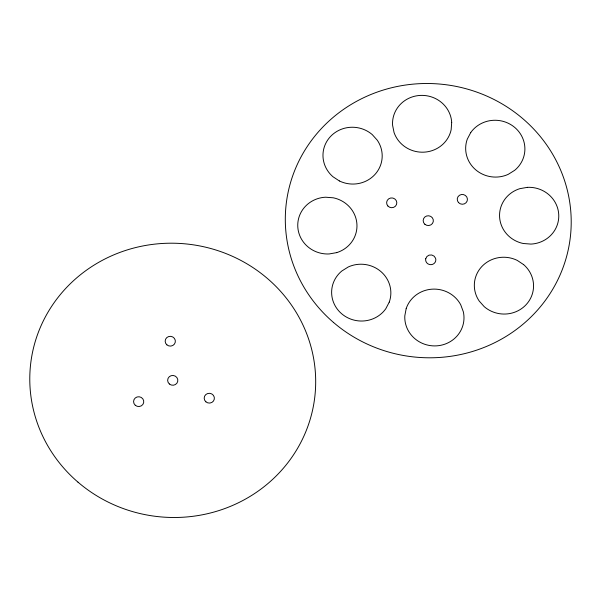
<?xml version="1.0" encoding="UTF-8"?>
<svg xmlns="http://www.w3.org/2000/svg" width="601" height="601" viewBox="0 0 601 601"><rect width="100%" height="100%" fill="white"/><g stroke="black" fill="none" stroke-linecap="round" stroke-linejoin="round"><path stroke-width="0.9" d="M425.733 258.761L425.636 260.03A5.108 4.898 6.6 0 0 431.045 264.673A5.108 4.898 6.6 0 0 435.83 259.534L435.575 258.28A5.108 4.898 6.6 0 0 425.733 258.761M451.697 122.349L451.148 129.741A29.629 28.39 6.6 0 1 423.93 152.166A29.629 28.39 6.6 0 1 394.053 132.528L392.581 125.233A29.629 28.39 6.6 0 1 420.347 95.416A29.629 28.39 6.6 0 1 451.697 122.349M406.178 308.591L404.804 315.878A29.629 28.39 6.6 0 0 436.844 345.838A29.629 28.39 6.6 0 0 463.318 311.739L460.704 304.737A29.629 28.39 6.6 0 0 431.924 289.179A29.629 28.39 6.6 0 0 406.178 308.591M470.741 132.543L467.285 139.147A29.629 28.39 6.6 0 0 475.646 169.76A29.629 28.39 6.6 0 0 508.251 174.335L514.696 170.301A29.629 28.39 6.6 0 0 514.914 127.585A29.629 28.39 6.6 0 0 470.741 132.543M389.238 302.153L385.782 308.756A29.629 28.39 6.6 0 1 341.608 313.714A29.629 28.39 6.6 0 1 341.826 270.998L348.272 266.964A29.629 28.39 6.6 0 1 380.876 271.539A29.629 28.39 6.6 0 1 389.238 302.153M527.37 187.347L519.782 188.684A29.629 28.39 6.6 0 0 499.604 217.164A29.629 28.39 6.6 0 0 523.246 243.495L530.953 244.089A29.629 28.39 6.6 0 0 558.72 214.272A29.629 28.39 6.6 0 0 527.37 187.347M336.74 252.615L329.153 253.953A29.629 28.39 6.6 0 1 297.803 227.028A29.629 28.39 6.6 0 1 325.562 197.211L333.277 197.804A29.629 28.39 6.6 0 1 356.919 224.135A29.629 28.39 6.6 0 1 336.74 252.615M339.355 180.946L332.954 176.732A29.629 28.39 6.6 0 1 330.415 136.607A29.629 28.39 6.6 0 1 372.214 134.564L377.285 140.213A29.629 28.39 6.6 0 1 374.754 174.688A29.629 28.39 6.6 0 1 339.355 180.946M523.644 264.628L517.251 260.398A29.629 28.39 6.6 0 0 481.837 266.536A29.629 28.39 6.6 0 0 479.185 301.003L484.233 306.668A29.629 28.39 6.6 0 0 526.04 304.76A29.629 28.39 6.6 0 0 523.644 264.628M333.487 322.436A143.03 137.066 6.6 0 0 568.328 249.362A143.03 137.066 6.6 0 0 382.965 90.15A143.03 137.066 6.6 0 0 333.487 322.436M424.877 224.286A5.108 4.898 6.6 0 0 433.261 221.671A5.108 4.898 6.6 0 0 426.642 215.992A5.108 4.898 6.6 0 0 424.877 224.286M458.473 202.529A5.108 4.898 6.6 0 0 467.157 200.997A5.108 4.898 6.6 0 0 461.358 194.536A5.108 4.898 6.6 0 0 458.473 202.529M387.863 205.985A5.108 4.898 6.6 0 0 396.54 204.453A5.108 4.898 6.6 0 0 390.748 197.992A5.108 4.898 6.6 0 0 387.863 205.985M77.965 482.137A143.03 137.066 6.6 0 0 312.805 409.063A143.03 137.066 6.6 0 0 127.442 249.851A143.03 137.066 6.6 0 0 77.965 482.137M169.354 383.986A5.108 4.898 6.6 0 0 177.738 381.38A5.108 4.898 6.6 0 0 171.12 375.693A5.108 4.898 6.6 0 0 169.354 383.986M135.285 405.277A5.108 4.898 6.6 0 0 143.669 402.67A5.108 4.898 6.6 0 0 137.051 396.983A5.108 4.898 6.6 0 0 135.285 405.277M205.895 401.829A5.108 4.898 6.6 0 0 214.287 399.214A5.108 4.898 6.6 0 0 207.668 393.527A5.108 4.898 6.6 0 0 205.895 401.829M166.883 344.854A5.108 4.898 6.6 0 0 175.267 342.239A5.108 4.898 6.6 0 0 168.648 336.552A5.108 4.898 6.6 0 0 166.883 344.854"/></g></svg>
